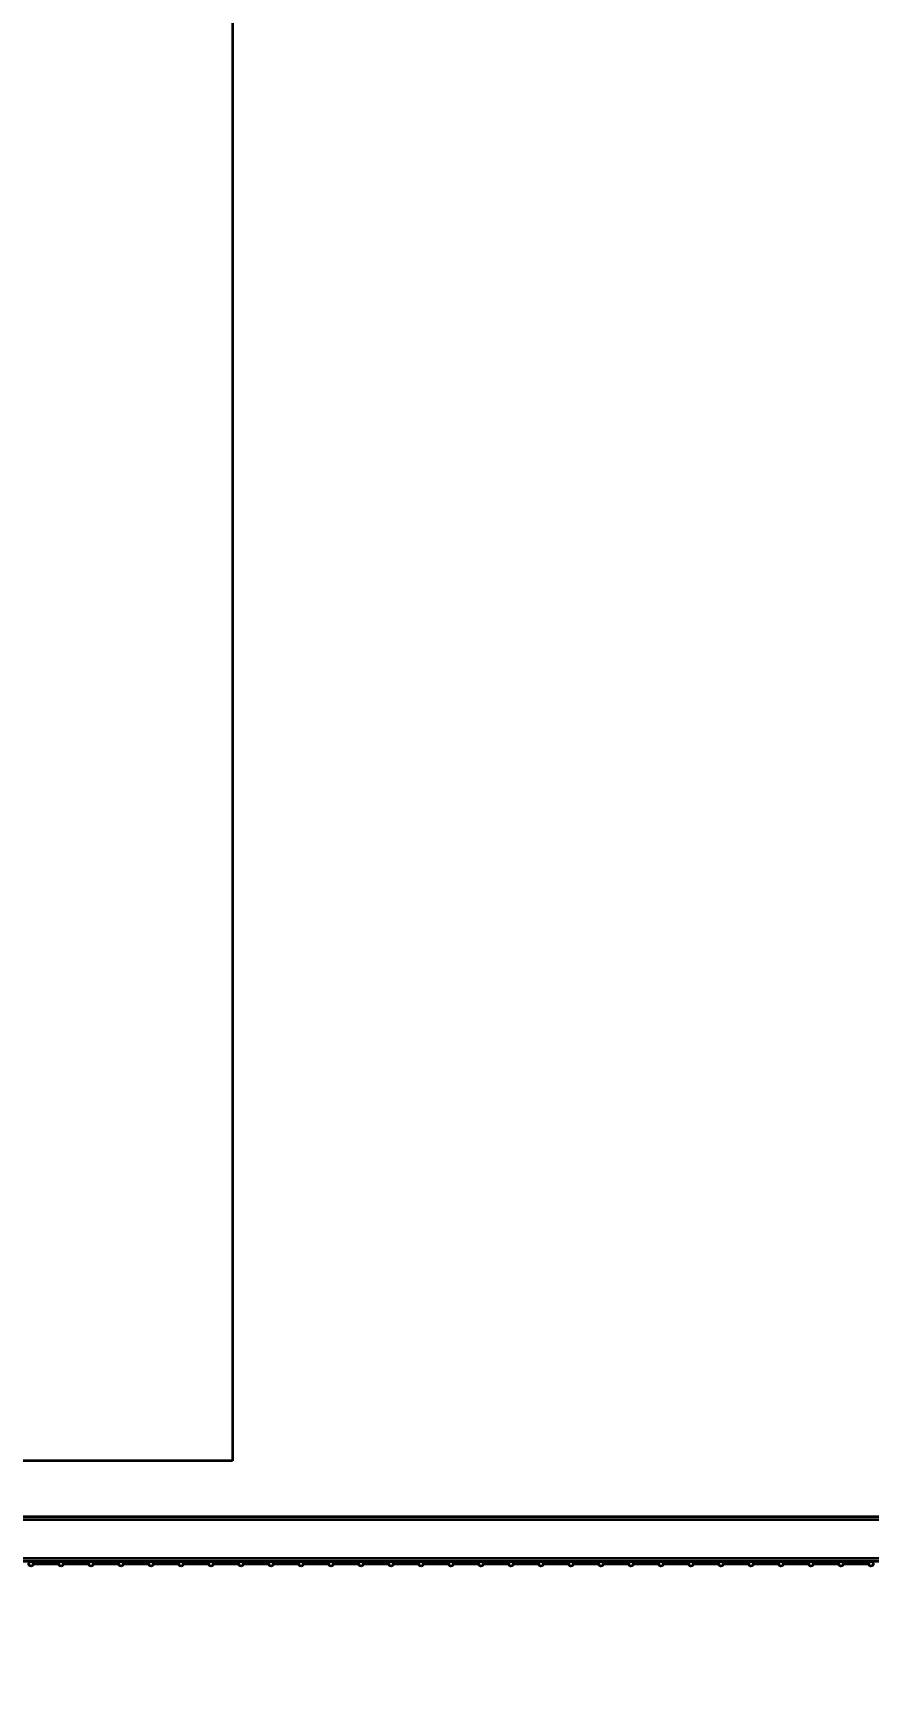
# Model space of a CAD drawing. Header units: millimetres. Extents: x 0 to 420, y 0 to 297.
# Drawn here: x 231.57 to 237.14, y 172.69 to 183.8 of the extents above; entities that cross this region are included whole.
import ezdxf

# ---------------------------------------------------------------- set-up
doc = ezdxf.new("R2010")
doc.units = ezdxf.units.MM
doc.layers.add('尺寸线层', color=150, linetype='Continuous')
doc.styles.add('SLDTEXTSTYLE2', font='TXT', dxfattribs={"width": 0.7})
doc.dimstyles.new('SLDDIMSTYLE0', dxfattribs={"dimtxt": 3.5, "dimasz": 3.302, "dimexe": 0, "dimexo": 0.0625, "dimgap": 0.875, "dimtad": 1, "dimdec": 1, "dimlfac": 100, "dimrnd": 1e-09, "dimzin": 12, "dimdsep": 46, "dimtxsty": 'SLDTEXTSTYLE2', "dimsah": 1, "dimcen": 0.09, "dimadec": 0, "dimazin": 3, "dimtfac": 1, "dimtdec": 3, "dimtofl": 0, "dimtmove": 0, "dimatfit": 3, "dimfxl": 0, "dimfrac": 2, "dimtolj": 1, "dimtzin": 12, "dimarcsym": 0})

# ---------------------------------------------------------------- blocks, each defined once
blk = doc.blocks.new('_D_6')
at = {"layer": '尺寸线层'}
for p, q in [((91.215, 164.917), (91.215, 234.192)), ((321.315, 165.187), (321.315, 234.192)), ((321.315, 233.192), (91.215, 233.192))]:
    blk.add_line(p, q, dxfattribs=at)
for points in [[(91.215, 233.192), (94.517, 232.684), (94.517, 233.7)], [(321.315, 233.192), (318.013, 233.7), (318.013, 232.684)]]:
    blk.add_solid(points, dxfattribs=at)
at = {"layer": '尺寸线层', "insert": (205.173, 237.704), "char_height": 3.5, "attachment_point": 1, "style": 'SLDTEXTSTYLE2'}
blk.add_mtext('23010', dxfattribs=at)
blk = doc.blocks.new('_D_7')
at = {"layer": '尺寸线层'}
for p, q in [((70.597, 160.402), (70.597, 246.192)), ((332.816, 175.117), (332.816, 246.192)), ((332.816, 245.192), (70.597, 245.192))]:
    blk.add_line(p, q, dxfattribs=at)
for points in [[(70.597, 245.192), (73.899, 244.684), (73.899, 245.7)], [(332.816, 245.192), (329.514, 245.7), (329.514, 244.684)]]:
    blk.add_solid(points, dxfattribs=at)
at = {"layer": '尺寸线层', "insert": (202.876, 249.704), "char_height": 3.5, "attachment_point": 1, "style": 'SLDTEXTSTYLE2'}
blk.add_mtext('26221.85', dxfattribs=at)
blk = doc.blocks.new('_D_8')
at = {"layer": '尺寸线层'}
blk.add_line((242.897, 185.56), (232.897, 185.56), dxfattribs=at)
for points in [[(232.897, 185.56), (236.199, 185.052), (236.199, 186.068)], [(242.897, 185.56), (239.595, 186.068), (239.595, 185.052)]]:
    blk.add_solid(points, dxfattribs=at)
at = {"layer": '尺寸线层', "insert": (234.725, 190.071), "char_height": 3.5, "attachment_point": 1, "style": 'SLDTEXTSTYLE2'}
blk.add_mtext('1000', dxfattribs=at)

msp = doc.modelspace()

# ---------------------------------------------------------------- linework, layer by layer
at = {"color": 7, "linetype": 'Continuous', "lineweight": 35}
for p, q in [((232.897, 201.1622), (232.897, 174.2722)), ((232.897, 174.2722), (228.2337, 174.2722)), ((242.1545, 173.9001), (228.5545, 173.9001)), ((242.1545, 173.8801), (228.5545, 173.8801)), ((242.1545, 173.6201), (228.5545, 173.6201)), ((242.1545, 173.6001), (228.5545, 173.6001)), ((231.5695, 173.5851), (231.7395, 173.5851)), ((231.7695, 173.5851), (231.9395, 173.5851)), ((231.9695, 173.5851), (232.1395, 173.5851)), ((232.1695, 173.5851), (232.3395, 173.5851)), ((232.3695, 173.5851), (232.5395, 173.5851)), ((232.5695, 173.5851), (232.7395, 173.5851)), ((232.7695, 173.5851), (232.9395, 173.5851)), ((232.9695, 173.5851), (233.1395, 173.5851)), ((233.1695, 173.5851), (233.3395, 173.5851)), ((233.3695, 173.5851), (233.5395, 173.5851)), ((233.5695, 173.5851), (233.7395, 173.5851)), ((233.7695, 173.5851), (233.9395, 173.5851)), ((233.9695, 173.5851), (234.1395, 173.5851)), ((234.1695, 173.5851), (234.3395, 173.5851)), ((234.3695, 173.5851), (234.5395, 173.5851)), ((234.5695, 173.5851), (234.7395, 173.5851)), ((234.7695, 173.5851), (234.9395, 173.5851)), ((234.9695, 173.5851), (235.1395, 173.5851)), ((235.1695, 173.5851), (235.3395, 173.5851)), ((235.3695, 173.5851), (235.5395, 173.5851)), ((235.5695, 173.5851), (235.7395, 173.5851)), ((235.7695, 173.5851), (235.9395, 173.5851)), ((235.9695, 173.5851), (236.1395, 173.5851)), ((236.1695, 173.5851), (236.3395, 173.5851)), ((236.3695, 173.5851), (236.5395, 173.5851)), ((236.5695, 173.5851), (236.7395, 173.5851)), ((236.7695, 173.5851), (236.9395, 173.5851)), ((236.9695, 173.5851), (237.1395, 173.5851))]:
    msp.add_line(p, q, dxfattribs=at)
for centre in [(231.5545, 173.5851), (231.7545, 173.5851), (231.9545, 173.5851), (232.1545, 173.5851), (232.3545, 173.5851), (232.5545, 173.5851), (232.7545, 173.5851), (232.9545, 173.5851), (233.1545, 173.5851), (233.3545, 173.5851), (233.5545, 173.5851), (233.7545, 173.5851), (233.9545, 173.5851), (234.1545, 173.5851), (234.3545, 173.5851), (234.5545, 173.5851), (234.7545, 173.5851), (234.9545, 173.5851), (235.1545, 173.5851), (235.3545, 173.5851), (235.5545, 173.5851), (235.7545, 173.5851), (235.9545, 173.5851), (236.1545, 173.5851), (236.3545, 173.5851), (236.5545, 173.5851), (236.7545, 173.5851), (236.9545, 173.5851), (237.1545, 173.5851)]:
    msp.add_circle(centre, 0.015, dxfattribs=at)

# ---------------------------------------------------------------- dimensions: what is measured, and where the dimension line sits
at = {"layer": '尺寸线层'}
for base, p1, p2, picture, middle in [((70.597, 245.1922), (332.8156, 175.1167), (70.597, 160.4022), '_D_7', (209.0129, 245.1922)), ((91.2154, 233.1922), (321.3154, 165.1871), (91.2154, 164.9172), '_D_6', (209.0129, 233.1922)), ((232.897, 185.5595), (242.897, 174.5909), (232.897, 174.2722), '_D_8', (237.7976, 185.5595))]:
    dim = msp.add_linear_dim(base=base, p1=p1, p2=p2, angle=0, dimstyle='SLDDIMSTYLE0', dxfattribs=at)
    dim.commit()
    dim.dimension.update_dxf_attribs({"geometry": picture, "text_midpoint": middle, "dimtype": 160})

doc.saveas('drawing.dxf')
